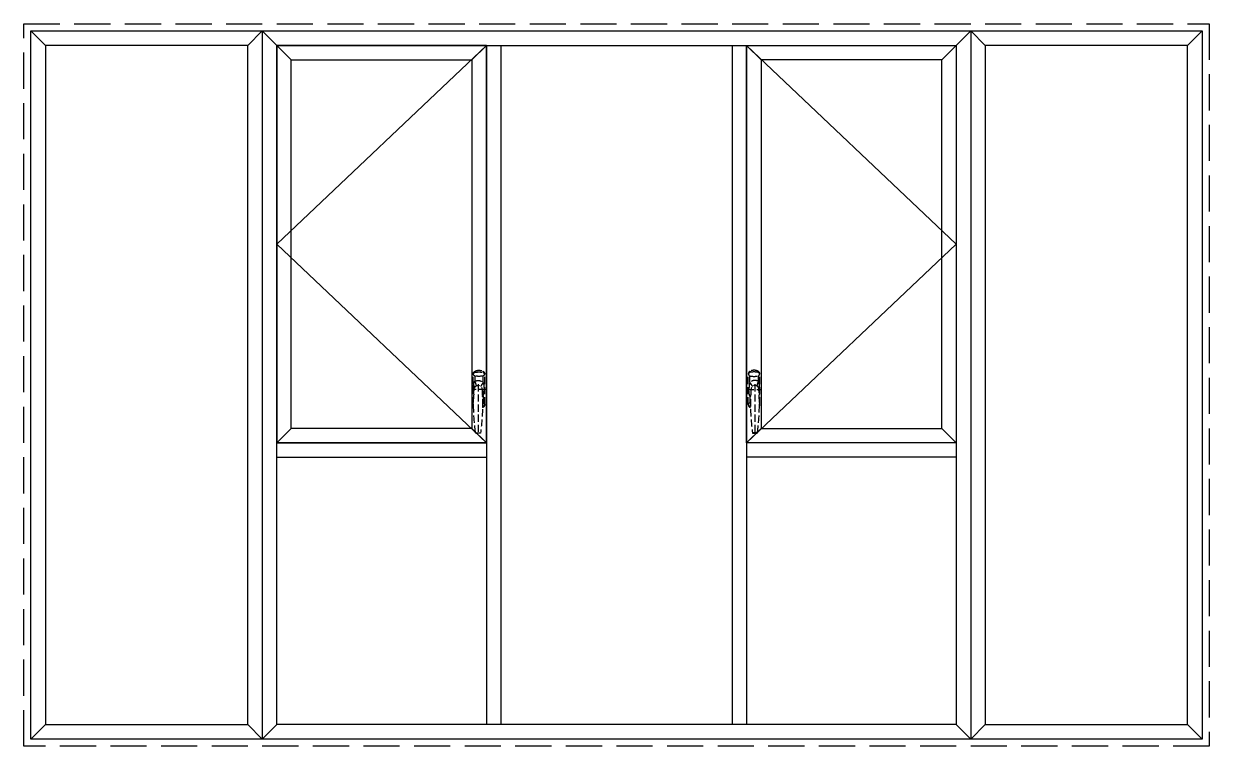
# Model space of a CAD drawing. Header units: millimetres. Extents: x 0 to 4100, y 0 to 2500.
import ezdxf

# ---------------------------------------------------------------- set-up
doc = ezdxf.new("R2010")
doc.units = ezdxf.units.MM
doc.linetypes.add('DASH', pattern=[0.35, 0.25, -0.1])
for name, color, linetype in [('Sunac_Gridline_Glass', 134, 'Continuous'), ('Sunac_Hardware', 13, 'Continuous'), ('Sunac_Wall', 2, 'DASH')]:
    doc.layers.add(name, color=color, linetype=linetype)

# ---------------------------------------------------------------- blocks, each defined once
blk = doc.blocks.new('zs')
at = {"layer": 'Sunac_Hardware', "linetype": 'DASH', "ltscale": 100}
for p, q in [((-44.5, -52), (-44.5, 52)), ((-38.8, 23.2), (-38.8, 46.6)), ((-9.7, 46.6), (-9.7, 27.5)), ((-4, -52), (-4, 52)), ((-50, 0), (0, 0)), ((-21.2, 17.6), (-21.2, -151.5)), ((-21.2, 4.5), (-21.2, -6.9)), ((-38.8, -23.2), (-38.8, -46.6)), ((-12.8, -150.2), (-29.7, -150.2)), ((-28.2, -151.5), (-14.3, -151.5))]:
    blk.add_line(p, q, dxfattribs=at)
for centre, radius, start, end in [((-32.5, 52), 12, 117.2796, 180), ((-37, 52.5), 6.15, 103.4197, 256.5803), ((-24.2, -0.9), 61.1, 76.5803, 103.4197), ((-24.2, 105.9), 61.1, 256.5803, 283.4197), ((-24.2, 36), 30, 62.7204, 117.2796), ((-16, 52), 12, 0, 62.7204), ((-11.5, 52.5), 6.15, 283.4197, 76.5803), ((674.3, -51.1), 710.9, 175.7976, 188.0138), ((-21.2, 0), 13.5, 4.2024, 175.7976), ((-716.7, -51.1), 710.9, 351.9862, 4.2024), ((-32.5, -52), 12, 180, 242.7204), ((-37, -52.5), 6.15, 103.4197, 256.5803), ((-24.2, -105.9), 61.1, 101.671, 103.4197), ((-24.2, 0.9), 61.1, 256.5803, 258.3531), ((-24.2, -36), 30, 242.7204, 245.8599), ((-11.5, -52.5), 6.15, 335.9077, 23.8655), ((-16, -52), 12, 327.1977, 0), ((-28.2, -150), 1.5, 188.0138, 270), ((-14.3, -150), 1.5, 270, 351.9862)]:
    blk.add_arc(centre, radius, start, end, dxfattribs=at)
for points in [[(-44.5, 52), (-44.4, 52.2), (-44.1, 52.4), (-43.7, 52.6), (-43.1, 52.8)], [(-38, 62.7), (-38, 62.5), (-38, 62.1), (-37.8, 61.6), (-37.5, 60.8), (-37.4, 60.4)], [(-37.4, 60.4), (-37.2, 59.9), (-36.7, 58.9)], [(-11.1, 60.4), (-11.3, 59.9), (-11.8, 58.9)], [(-10.5, 62.7), (-10.4, 62.5), (-10.5, 62.1), (-10.7, 61.6), (-11, 60.8), (-11.1, 60.4)], [(-4, 52), (-4.1, 52.2), (-4.3, 52.4), (-4.8, 52.6), (-5.4, 52.8)], [(-38.8, 23.2), (-39.4, 21.4), (-39.9, 19.5), (-40.4, 17.4), (-40.8, 15.3), (-41.1, 13.1), (-41.4, 10.8), (-41.6, 8.6), (-41.8, 6.4), (-41.9, 4.2), (-42, 2.1), (-42, 0)], [(-38.8, -23.2), (-39.4, -21.4), (-39.9, -19.5), (-40.4, -17.4), (-40.8, -15.3), (-41.1, -13.1), (-41.4, -10.8), (-41.6, -8.6), (-41.8, -6.4), (-41.9, -4.2), (-42, -2.1), (-42, 0)], [(-9.7, 27.5), (-11.7, 28.6), (-13.7, 29.4), (-15.8, 30), (-18, 30.5), (-20.1, 30.7), (-22.3, 30.7), (-24.5, 30.5), (-26.7, 30.1), (-28.9, 29.5), (-31, 28.6), (-33.1, 27.6), (-35.1, 26.3), (-37, 24.8), (-38.8, 23.2)], [(-38.8, 23.2), (-36.9, 20.5), (-35.1, 18), (-33.5, 15.6), (-32.2, 13.4), (-31.1, 11.5), (-30.4, 9.9)], [(-9.7, 27.5), (-11, 24.3), (-12.1, 21.2), (-13.1, 18.3), (-13.8, 15.7), (-14.3, 13.5), (-14.5, 11.7)], [(-5.7, 13.8), (-6, 15.8), (-6.3, 17.7), (-6.6, 19.4), (-7, 21.1), (-7.5, 22.6), (-8, 24), (-8.5, 25.3), (-9.1, 26.4), (-9.7, 27.5)], [(-5.7, 13.8), (-7.3, 11.9), (-8.4, 10.1), (-9, 8.4), (-9.2, 6.8), (-8.9, 5.4)], [(-4.9, 0), (-4.9, 1.9), (-5, 4), (-5.1, 6.2), (-5.2, 8.6), (-5.4, 11.1), (-5.7, 13.8)], [(-4.9, 0), (-4.9, -1.9), (-5, -4), (-5.1, -6.2), (-5.2, -8.6), (-5.4, -11.1), (-5.7, -13.8)], [(-44.5, -52), (-44.4, -52.2), (-44.1, -52.4), (-43.7, -52.6), (-43.1, -52.8)], [(-38, -62.7), (-38, -62.5), (-38, -62.1), (-37.8, -61.6), (-37.5, -60.8), (-37.4, -60.4)], [(-37.4, -60.4), (-37.2, -59.9), (-36.7, -58.9)], [(-4, -52), (-4.1, -52.2), (-4.3, -52.4), (-4.8, -52.6), (-5.4, -52.8)]]:
    blk.add_spline(points, degree=3, dxfattribs=at)
for points, knots in [([(-38.8, -23.2), (-38.2, -22.3), (-37.2, -21), (-36.2, -19.6), (-35.9, -19.2)], [0, 0, 0, 0, 2.20078, 3.297346, 3.297346, 3.297346, 3.297346]), ([(-36.2, -25.6), (-36.5, -25.3), (-37.4, -24.6), (-38.2, -23.7), (-38.8, -23.2)], [18.819968, 18.819968, 18.819968, 18.819968, 19.570774, 21.20105, 21.20105, 21.20105, 21.20105]), ([(-5.7, -13.8), (-5.8, -14.5), (-5.9, -15.8), (-6.2, -17.6), (-6.5, -18.7), (-6.6, -19.2)], [0, 0, 0, 0, 1.320348, 2.58877, 3.659728, 3.659728, 3.659728, 3.659728])]:
    blk.add_open_spline(points, degree=3, knots=knots, dxfattribs=at)
blk.add_open_spline([(-5.7, -13.8), (-6.1, -13.3), (-6.5, -12.9), (-6.9, -12.4)], degree=3, dxfattribs=at)

msp = doc.modelspace()

# ---------------------------------------------------------------- linework, layer by layer
at = {"layer": 'Sunac_Gridline_Glass', "lineweight": -3}
for p, q in [((75, 2425), (25, 2475)), ((775, 2425), (825, 2475)), ((875, 2425), (825, 2475)), ((925, 2375), (825, 2475)), ((3225, 2425), (3275, 2475)), ((3325, 2425), (3275, 2475)), ((4025, 2425), (4075, 2475)), ((1600, 2425), (1550, 2375)), ((1600, 2425), (1600, 75)), ((1650, 2425), (1650, 75)), ((2450, 2425), (2450, 75)), ((2500, 2425), (2500, 75)), ((2500, 2425), (2550, 2375)), ((3175, 2375), (3225, 2425)), ((3225, 2425), (3225, 75)), ((3275, 2100), (3275, 400)), ((925, 1100), (875, 1050)), ((1600, 1050), (1550, 1100)), ((2500, 1050), (2550, 1100)), ((3175, 1100), (3225, 1050)), ((1600, 1050), (875, 1050)), ((875, 1000), (1600, 1000)), ((3225, 1000), (2500, 1000)), ((75, 75), (25, 25)), ((775, 75), (825, 25)), ((875, 75), (825, 25)), ((3225, 75), (3275, 25)), ((3325, 75), (3275, 25)), ((4025, 75), (4075, 25))]:
    msp.add_line(p, q, dxfattribs=at)
for points in [[(25, 2475), (4075, 2475), (4075, 25), (25, 25)], [(75, 75), (775, 75), (775, 2425), (75, 2425)], [(875, 2425), (3225, 2425), (3225, 75), (875, 75)], [(925, 2375), (1550, 2375), (1550, 1100), (925, 1100)], [(3175, 2375), (2550, 2375), (2550, 1100), (3175, 1100)]]:
    msp.add_lwpolyline(points, close=True, dxfattribs=at)
msp.add_lwpolyline([(825, 2475), (825, 25)], dxfattribs=at)
at = {"layer": 'Sunac_Gridline_Glass'}
msp.add_lwpolyline([(3275, 2475), (3275, 25)], dxfattribs=at)
at = {"layer": 'Sunac_Gridline_Glass', "linetype": 'Continuous', "ltscale": 500}
for points in [[(1600, 2425), (875, 1737.5), (1600, 1050)], [(2500, 2425), (3225, 1737.5), (2500, 1050)]]:
    msp.add_lwpolyline(points, dxfattribs=at)
at = {"layer": 'Sunac_Gridline_Glass'}
for points in [[(1600, 2425), (875, 2425), (875, 1050), (1600, 1050)], [(2500, 2425), (3225, 2425), (3225, 1050), (2500, 1050)], [(3325, 75), (4025, 75), (4025, 2425), (3325, 2425)]]:
    msp.add_lwpolyline(points, close=True, dxfattribs=at)
at = {"layer": 'Sunac_Wall', "lineweight": -3, "ltscale": 500}
msp.add_lwpolyline([(0, 2500), (4100, 2500), (4100, 0), (0, 0)], close=True, dxfattribs=at)

# ---------------------------------------------------------------- block references
at = {"layer": 'Sunac_Gridline_Glass', "extrusion": (0, 0, -1), "zscale": -1}
msp.add_blockref('zs', (-1550, 1235), dxfattribs=at)
at = {"layer": 'Sunac_Gridline_Glass'}
msp.add_blockref('zs', (2550, 1235), dxfattribs=at)

doc.saveas('drawing.dxf')
